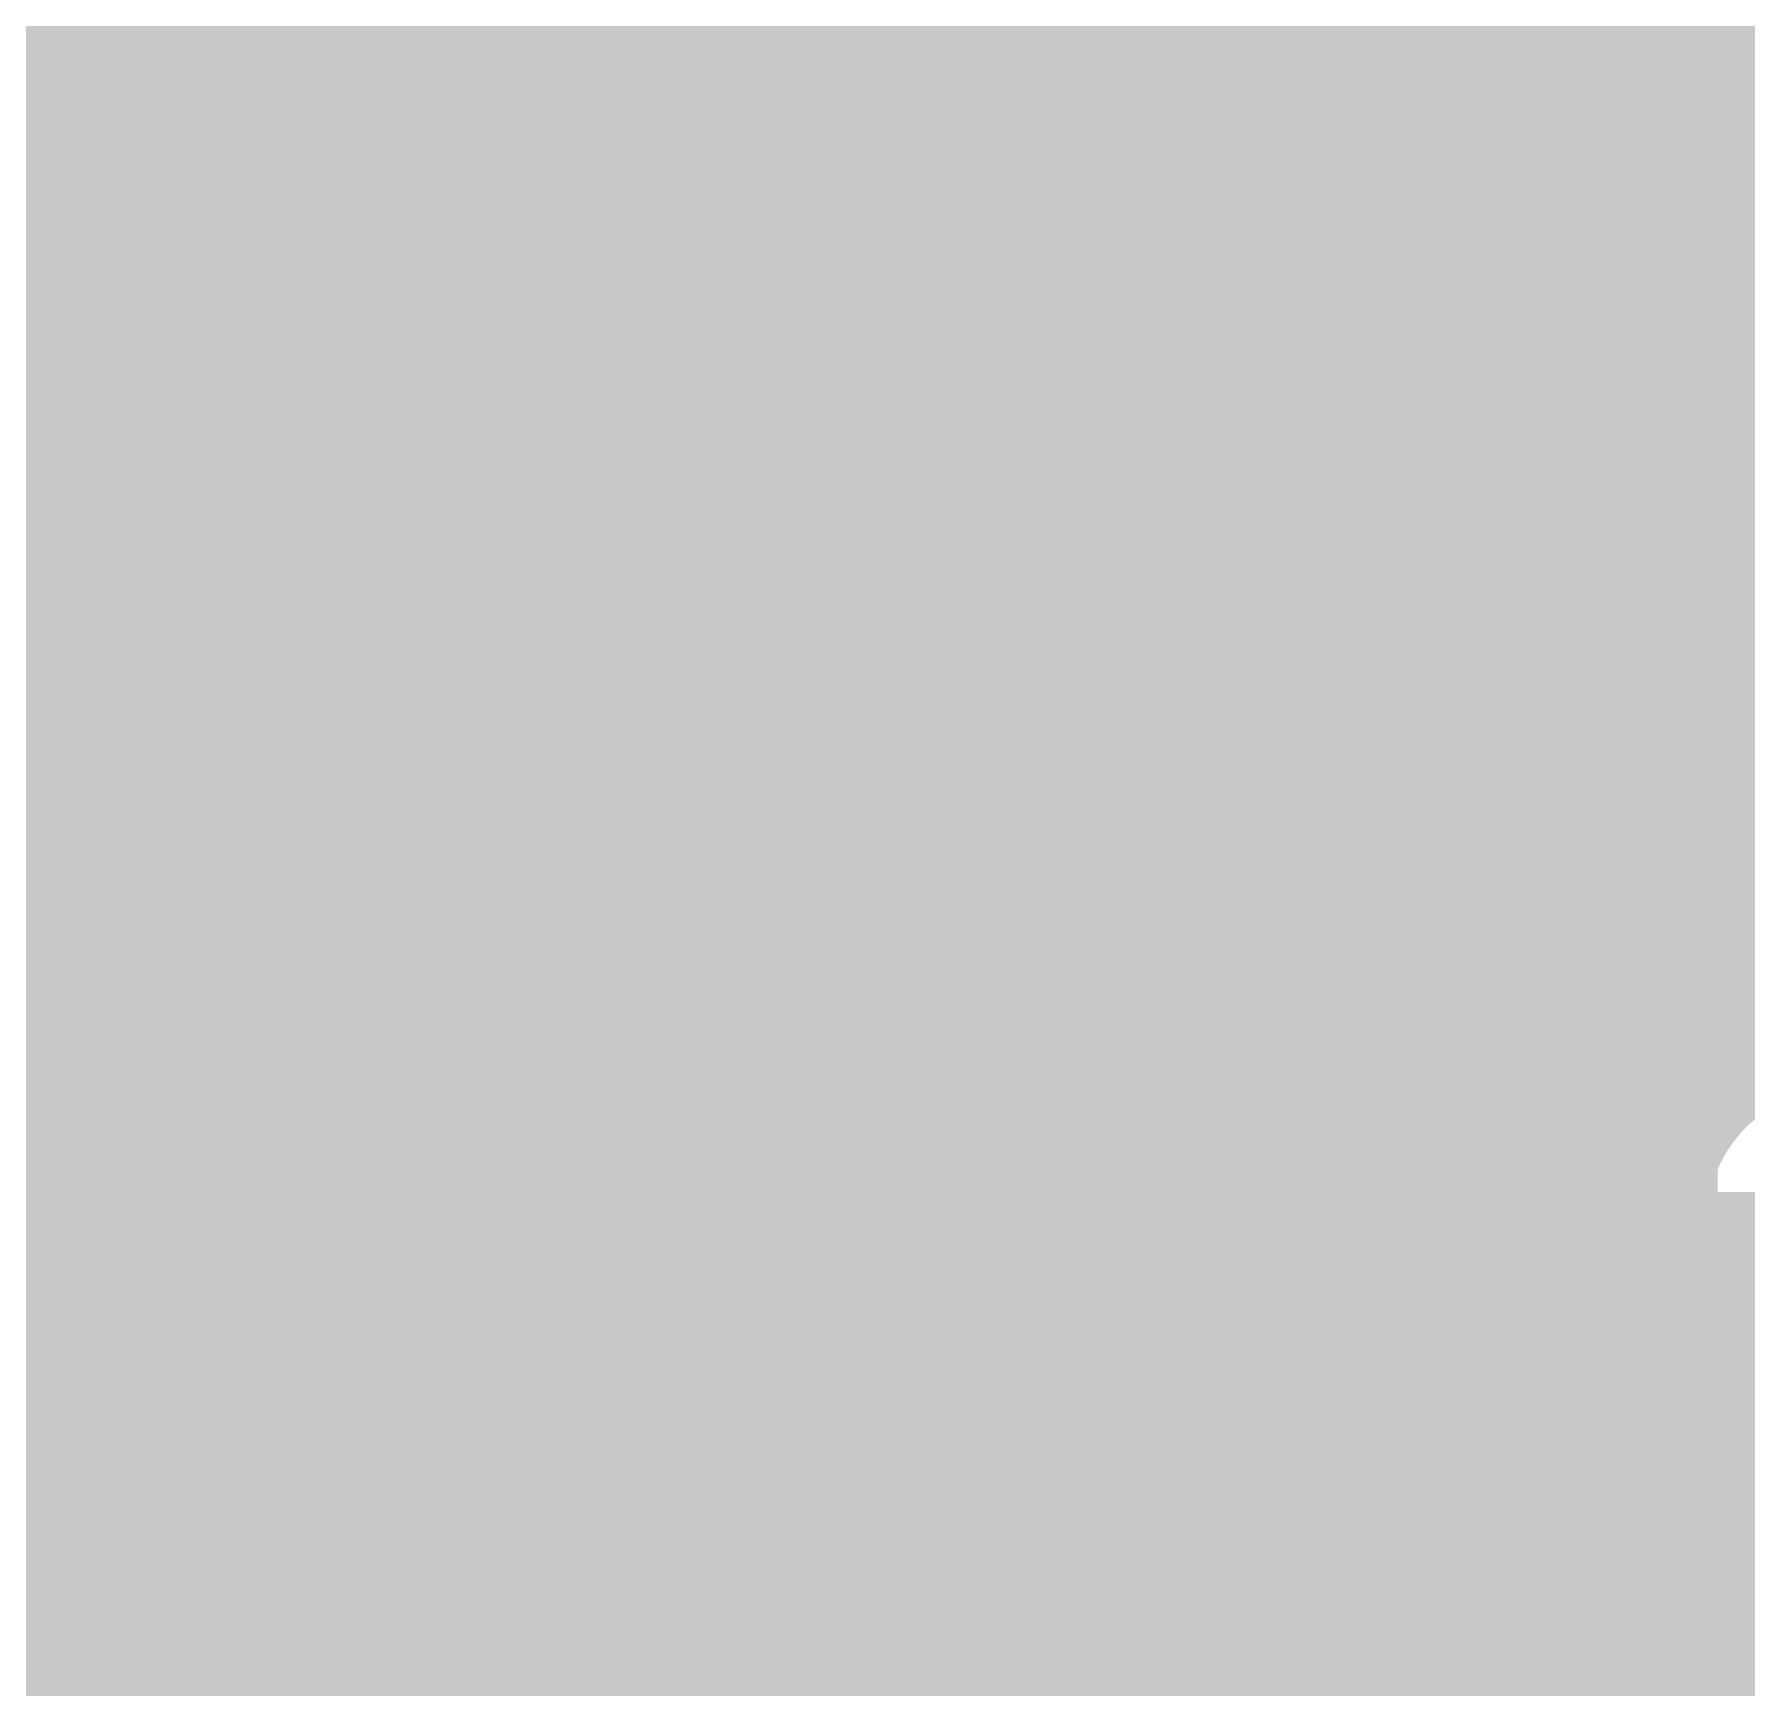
# Model space of a CAD drawing. Extents: x -7 to 100, y -42 to 30.
# Drawn here: x 84.79 to 91.81, y 11.43 to 18.21 of the extents above; entities that cross this region are included whole.
import ezdxf

# ---------------------------------------------------------------- set-up
doc = ezdxf.new("R2010")
doc.units = 0
doc.header["$MEASUREMENT"] = 0
doc.layers.get('0').update_dxf_attribs({"linetype": 'CONTINUOUS'})
for name, color, linetype in [('22-315-0_BOT', 7, 'CONTINUOUS'), ('22-315-0_DRD', 7, 'CONTINUOUS'), ('22-315-0_GND', 6, 'CONTINUOUS'), ('22-315-0_IN1', 4, 'CONTINUOUS'), ('22-315-0_SMB', 3, 'CONTINUOUS'), ('22-315-0_SMT', 5, 'CONTINUOUS'), ('22-315-0_SPT', 14, 'CONTINUOUS'), ('22-315-0_SST', 12, 'CONTINUOUS'), ('22-315-0_TOP', 11, 'CONTINUOUS'), ('THRUHOLE_TAP', 15, 'CONTINUOUS')]:
    doc.layers.add(name, color=color, linetype=linetype)

# ---------------------------------------------------------------- blocks, each defined once
blk = doc.blocks.new('ROUND_30')
at = {"const_width": 0.35052}
blk.add_lwpolyline([(-0.17526, 0, 1), (0.17526, 0, 1)], format="xyb", close=True, dxfattribs=at)
blk = doc.blocks.new('ROUND_56')
at = {"const_width": 0.35052}
blk.add_lwpolyline([(-0.17526, 0, 1), (0.17526, 0, 1)], format="xyb", close=True, dxfattribs=at)
blk = doc.blocks.new('ROUND_80')
at = {"const_width": 0.0635}
blk.add_lwpolyline([(-0.03175, 0, 1), (0.03175, 0, 1)], format="xyb", close=True, dxfattribs=at)
blk = doc.blocks.new('ROUND_81')
at = {"const_width": 0.0635}
blk.add_lwpolyline([(-0.03175, 0, 1), (0.03175, 0, 1)], format="xyb", close=True, dxfattribs=at)
blk = doc.blocks.new('ROUND_65')
at = {"const_width": 0.35052}
blk.add_lwpolyline([(-0.17526, 0, 1), (0.17526, 0, 1)], format="xyb", close=True, dxfattribs=at)
blk = doc.blocks.new('RECTANGLE_39')
blk.add_solid([(1.49987, 2.16027), (1.49987, -2.16027), (-1.49987, 2.16027), (-1.49987, -2.16027)])
blk = doc.blocks.new('RECTANGLE_40')
blk.add_solid([(0.82423, 0.22479), (0.82423, -0.22479), (-0.82423, 0.22479), (-0.82423, -0.22479)])
blk = doc.blocks.new('ROUND_83')
at = {"const_width": 0.10033}
blk.add_lwpolyline([(-0.050164, 0, 1), (0.050164, 0, 1)], format="xyb", close=True, dxfattribs=at)

msp = doc.modelspace()

# ---------------------------------------------------------------- linework, layer by layer
at = {"layer": '22-315-0_BOT', "const_width": 0.254}
for points in [[(85.6996, 24.4856), (85.6996, 7.8232)], [(85.9282, 24.4856), (85.9282, 7.8232)], [(86.1568, 24.4856), (86.1568, 7.8232)], [(86.3854, 24.4856), (86.3854, 7.8232)], [(86.614, 24.4856), (86.614, 7.8232)], [(86.8426, 24.4856), (86.8426, 7.8232)], [(87.0712, 24.4856), (87.0712, 6.57606)], [(87.2998, 24.4856), (87.2998, 6.64464)], [(87.5284, 24.4856), (87.5284, 6.63194)], [(87.757, 24.4856), (87.757, 7.8232)], [(87.9856, 24.4856), (87.9856, 7.8232)], [(88.2142, 24.4856), (88.2142, 7.8232)], [(88.4428, 24.4856), (88.4428, 7.8232)], [(88.6714, 24.29256), (88.6714, 7.8232)], [(88.9, 24.06396), (88.9, 7.8232)], [(89.1286, 23.83536), (89.1286, 7.8232)], [(85.471, 23.67788), (85.471, 7.8232)], [(89.3572, 23.60676), (89.3572, 6.33984)], [(89.5858, 23.37816), (89.5858, 6.1214)], [(89.8144, 23.14956), (89.8144, 7.8232)], [(90.043, 22.92096), (90.043, 7.8232)], [(90.2716, 22.69236), (90.2716, 7.8232)], [(90.5002, 22.46376), (90.5002, 7.8232)], [(90.7288, 22.23516), (90.7288, 7.8232)], [(90.9574, 22.00656), (90.9574, 7.8232)], [(91.186, 21.77796), (91.186, 7.8232)], [(91.4146, 21.54936), (91.4146, 6.64464)], [(85.2424, 21.15058), (85.2424, 5.5372)], [(85.0138, 20.79752), (85.0138, 5.5372)], [(84.7852, 20.56892), (84.7852, 7.8232)], [(84.78774, 19.63928), (84.78774, 17.95272)], [(91.5162, 19.685), (91.5162, 13.335)], [(91.5162, 18.2118), (84.78774, 18.2118)], [(84.78774, 17.95272), (83.0834, 17.95272)], [(91.5162, 17.9832), (84.78774, 17.9832)], [(91.5162, 17.7546), (83.0834, 17.7546)], [(84.78774, 17.60728), (83.0834, 17.60728)], [(84.78774, 17.60728), (84.78774, 15.92072)], [(91.5162, 17.526), (84.78774, 17.526)], [(91.5162, 17.2974), (84.78774, 17.2974)], [(91.5162, 17.0688), (84.78774, 17.0688)], [(91.5162, 16.8402), (84.78774, 16.8402)], [(91.5162, 16.6116), (84.78774, 16.6116)], [(91.5162, 16.383), (84.78774, 16.383)], [(91.5162, 16.1544), (84.78774, 16.1544)], [(84.78774, 15.92072), (83.67776, 15.92072)], [(91.5162, 15.9258), (83.68284, 15.9258)], [(91.5162, 15.6972), (83.45424, 15.6972)], [(91.5162, 15.4686), (83.22564, 15.4686)], [(91.5162, 15.24), (82.99704, 15.24)], [(91.5162, 15.0114), (82.76844, 15.0114)], [(91.5162, 14.7828), (82.5754, 14.7828)], [(91.5162, 14.5542), (82.67192, 14.5542)], [(91.5162, 14.3256), (82.80908, 14.3256)], [(91.5162, 14.097), (82.84972, 14.097)], [(91.5162, 13.8684), (82.80908, 13.8684)], [(91.5162, 13.6398), (82.67192, 13.6398)], [(91.5162, 13.4112), (82.28584, 13.4112)], [(91.5162, 13.335), (91.5162, 9.652)], [(91.5162, 13.1826), (82.51444, 13.1826)], [(91.5162, 12.954), (82.7405, 12.954)], [(91.5162, 12.7254), (82.8294, 12.7254)], [(91.5162, 12.4968), (82.8294, 12.4968)], [(91.5162, 12.2682), (82.8294, 12.2682)], [(91.5162, 12.0396), (82.8294, 12.0396)], [(91.5162, 11.811), (82.8294, 11.811)], [(91.5162, 11.5824), (82.8294, 11.5824)], [(91.5162, 11.3538), (82.8294, 11.3538)]]:
    msp.add_lwpolyline(points, dxfattribs=at)
at = {"layer": '22-315-0_DRD', "const_width": 0.254}
for points in [[(84.963, 18.034), (84.963, 16.764)], [(86.233, 18.034), (84.963, 18.034)], [(85.598, 18.034), (85.598, 16.764)], [(86.233, 16.764), (86.233, 18.034)], [(86.36, 18.034), (86.36, 16.764)], [(87.63, 18.034), (86.36, 18.034)], [(86.995, 18.034), (86.995, 16.764)], [(87.63, 16.764), (87.63, 18.034)], [(87.757, 18.034), (87.757, 16.764)], [(89.027, 18.034), (87.757, 18.034)], [(88.392, 18.034), (88.392, 16.764)], [(89.027, 16.764), (89.027, 18.034)], [(89.281, 18.034), (89.281, 16.764)], [(90.551, 18.034), (89.281, 18.034)], [(89.916, 18.034), (89.916, 16.764)], [(90.551, 16.764), (90.551, 18.034)], [(86.233, 17.399), (84.963, 17.399)], [(87.63, 17.399), (86.36, 17.399)], [(89.027, 17.399), (87.757, 17.399)], [(90.551, 17.399), (89.281, 17.399)], [(84.963, 16.764), (86.233, 16.764)], [(86.36, 16.764), (87.63, 16.764)], [(87.757, 16.764), (89.027, 16.764)], [(89.281, 16.764), (90.551, 16.764)], [(89.41054, 16.51), (89.41054, 15.24)], [(90.68054, 16.51), (89.41054, 16.51)], [(89.41054, 16.51), (89.41054, 15.24)], [(90.68054, 16.51), (89.41054, 16.51)], [(89.41054, 16.51), (89.41054, 15.24)], [(90.68054, 16.51), (89.41054, 16.51)], [(90.04554, 16.51), (90.04554, 15.24)], [(90.04554, 16.51), (90.04554, 15.24)], [(90.04554, 16.51), (90.04554, 15.24)], [(90.68054, 15.24), (90.68054, 16.51)], [(90.68054, 15.24), (90.68054, 16.51)], [(90.68054, 15.24), (90.68054, 16.51)], [(84.963, 16.129), (84.963, 14.859)], [(86.233, 16.129), (84.963, 16.129)], [(85.598, 16.129), (85.598, 14.859)], [(86.233, 14.859), (86.233, 16.129)], [(86.36, 16.129), (86.36, 14.859)], [(87.63, 16.129), (86.36, 16.129)], [(86.995, 16.129), (86.995, 14.859)], [(87.63, 14.859), (87.63, 16.129)], [(87.757, 16.129), (87.757, 14.859)], [(89.027, 16.129), (87.757, 16.129)], [(88.392, 16.129), (88.392, 14.859)], [(89.027, 14.859), (89.027, 16.129)], [(90.68054, 15.875), (89.41054, 15.875)], [(90.68054, 15.875), (89.41054, 15.875)], [(90.68054, 15.875), (89.41054, 15.875)], [(86.233, 15.494), (84.963, 15.494)], [(87.63, 15.494), (86.36, 15.494)], [(89.027, 15.494), (87.757, 15.494)], [(89.41054, 15.24), (90.68054, 15.24)], [(89.41054, 15.24), (90.68054, 15.24)], [(89.41054, 15.24), (90.68054, 15.24)], [(84.963, 14.859), (86.233, 14.859)], [(86.36, 14.859), (87.63, 14.859)], [(87.757, 14.859), (89.027, 14.859)], [(84.963, 14.224), (84.963, 12.954)], [(86.233, 14.224), (84.963, 14.224)], [(85.598, 14.224), (85.598, 12.954)], [(86.233, 12.954), (86.233, 14.224)], [(86.36, 14.224), (86.36, 12.954)], [(87.63, 14.224), (86.36, 14.224)], [(86.995, 14.224), (86.995, 12.954)], [(87.63, 12.954), (87.63, 14.224)], [(87.757, 14.224), (87.757, 12.954)], [(89.027, 14.224), (87.757, 14.224)], [(88.392, 14.224), (88.392, 12.954)], [(89.027, 12.954), (89.027, 14.224)], [(91.567, 13.97), (91.567, 12.7)], [(92.837, 13.97), (91.567, 13.97)], [(86.233, 13.589), (84.963, 13.589)], [(87.63, 13.589), (86.36, 13.589)], [(89.027, 13.589), (87.757, 13.589)], [(92.837, 13.335), (91.567, 13.335)], [(84.963, 12.954), (86.233, 12.954)], [(86.36, 12.954), (87.63, 12.954)], [(87.757, 12.954), (89.027, 12.954)], [(91.567, 12.7), (92.837, 12.7)], [(84.963, 12.192), (84.963, 10.922)], [(86.233, 12.192), (84.963, 12.192)], [(85.598, 12.192), (85.598, 10.922)], [(86.233, 10.922), (86.233, 12.192)], [(86.36, 12.192), (86.36, 10.922)], [(87.63, 12.192), (86.36, 12.192)], [(86.995, 12.192), (86.995, 10.922)], [(87.63, 10.922), (87.63, 12.192)], [(87.757, 12.192), (87.757, 10.922)], [(89.027, 12.192), (87.757, 12.192)], [(88.392, 12.192), (88.392, 10.922)], [(89.027, 10.922), (89.027, 12.192)], [(86.233, 11.557), (84.963, 11.557)], [(87.63, 11.557), (86.36, 11.557)], [(89.027, 11.557), (87.757, 11.557)]]:
    msp.add_lwpolyline(points, dxfattribs=at)
at = {"layer": '22-315-0_IN1', "const_width": 0.254}
for points in [[(85.7758, 29.337), (85.7758, 18.05432)], [(86.0044, 29.337), (86.0044, 17.94256)], [(86.233, 29.337), (86.233, 17.6403)], [(86.4616, 29.337), (86.4616, 17.82064)], [(86.6902, 29.337), (86.6902, 18.00606)], [(86.9188, 29.337), (86.9188, 18.07464)], [(87.1474, 29.337), (87.1474, 18.06194)], [(87.376, 29.337), (87.376, 17.96288)], [(87.6046, 29.337), (87.6046, 17.69872)], [(87.8332, 29.337), (87.8332, 17.78508)], [(88.0618, 29.337), (88.0618, 17.99336)], [(88.2904, 29.337), (88.2904, 18.06956)], [(88.519, 29.337), (88.519, 18.06702)], [(88.7476, 29.337), (88.7476, 17.97812)], [(88.9762, 29.337), (88.9762, 17.74698)], [(89.2048, 29.337), (89.2048, 0.508)], [(89.4334, 29.337), (89.4334, 17.87652)], [(89.662, 29.337), (89.662, 18.02892)], [(89.8906, 29.337), (89.8906, 18.07718)], [(90.1192, 29.337), (90.1192, 18.0467)], [(90.3478, 29.337), (90.3478, 17.92478)], [(90.5764, 24.30018), (90.5764, 17.55902)], [(90.805, 24.30018), (90.805, 0.508)], [(91.0336, 24.30018), (91.0336, 0.508)], [(91.2622, 24.30018), (91.2622, 0.508)], [(91.4908, 24.30018), (91.4908, 1.61544)], [(85.5472, 23.78202), (85.5472, 18.07718)], [(85.3186, 23.55088), (85.3186, 18.01876)], [(85.09, 20.88388), (85.09, 17.85112)], [(84.8614, 20.71624), (84.8614, 0.508)], [(91.7194, 19.20494), (91.7194, 13.81252)], [(99.441, 18.1102), (57.82818, 18.1102)], [(85.11794, 17.8816), (75.86472, 17.8816)], [(86.51494, 17.8816), (86.07552, 17.8816)], [(87.91194, 17.8816), (87.47252, 17.8816)], [(89.43594, 17.8816), (88.86952, 17.8816)], [(99.441, 17.8816), (90.39352, 17.8816)], [(84.96808, 17.653), (76.12888, 17.653)], [(86.36508, 17.653), (86.22792, 17.653)], [(87.76208, 17.653), (87.62492, 17.653)], [(89.28608, 17.653), (89.02192, 17.653)], [(99.441, 17.653), (90.54592, 17.653)], [(84.91728, 17.4244), (76.22794, 17.4244)], [(86.31428, 17.4244), (86.27618, 17.4244)], [(87.71128, 17.4244), (87.67318, 17.4244)], [(89.23528, 17.4244), (89.07018, 17.4244)], [(99.441, 17.4244), (90.59418, 17.4244)], [(90.5764, 17.23644), (90.5764, 16.29918)], [(84.94776, 17.1958), (76.24064, 17.1958)], [(86.34476, 17.1958), (86.2457, 17.1958)], [(87.74176, 17.1958), (87.6427, 17.1958)], [(89.26576, 17.1958), (89.0397, 17.1958)], [(99.441, 17.1958), (90.5637, 17.1958)], [(86.233, 17.15516), (86.233, 15.7353)], [(87.6046, 17.09674), (87.6046, 15.79372)], [(88.9762, 17.05102), (88.9762, 15.84198)], [(85.07222, 16.9672), (76.17206, 16.9672)], [(85.09, 16.94688), (85.09, 15.94612)], [(86.46922, 16.9672), (86.12378, 16.9672)], [(86.4616, 16.97736), (86.4616, 15.91564)], [(87.86622, 16.9672), (87.52078, 16.9672)], [(87.8332, 17.01038), (87.8332, 15.88008)], [(89.39022, 16.9672), (88.91778, 16.9672)], [(96.6597, 16.9672), (90.44178, 16.9672)], [(89.4334, 16.91894), (89.4334, 16.17218)], [(86.0044, 16.8529), (86.0044, 16.03756)], [(87.376, 16.83512), (87.376, 16.05788)], [(88.7476, 16.81988), (88.7476, 16.07312)], [(90.3478, 16.87322), (90.3478, 16.48206)], [(85.43544, 16.7386), (75.98664, 16.7386)], [(85.3186, 16.77924), (85.3186, 16.11376)], [(86.83244, 16.7386), (85.75802, 16.7386)], [(85.7758, 16.74114), (85.7758, 16.14932)], [(86.6902, 16.79194), (86.6902, 16.10106)], [(87.1474, 16.73606), (87.1474, 16.15694)], [(88.22944, 16.7386), (87.15502, 16.7386)], [(88.0618, 16.80464), (88.0618, 16.08836)], [(89.75344, 16.7386), (88.55202, 16.7386)], [(89.662, 16.76908), (89.662, 16.43634)], [(96.6597, 16.7386), (90.07602, 16.7386)], [(90.1192, 16.74876), (90.1192, 16.55064)], [(85.5472, 16.72082), (85.5472, 16.17218)], [(86.9188, 16.72336), (86.9188, 16.16964)], [(88.2904, 16.7259), (88.2904, 16.16456)], [(88.519, 16.73098), (88.519, 16.16202)], [(89.8906, 16.71828), (89.8906, 16.53794)], [(89.8017, 16.51), (77.41412, 16.51)], [(96.6597, 16.51), (90.28684, 16.51)], [(89.49944, 16.2814), (77.58176, 16.2814)], [(96.6597, 16.2814), (90.5891, 16.2814)], [(85.20938, 16.0528), (77.64018, 16.0528)], [(86.60638, 16.0528), (85.98408, 16.0528)], [(88.00338, 16.0528), (87.38108, 16.0528)], [(89.38768, 16.0528), (88.77808, 16.0528)], [(96.6597, 16.0528), (90.70086, 16.0528)], [(85.00364, 15.8242), (77.61732, 15.8242)], [(86.40064, 15.8242), (86.19236, 15.8242)], [(87.79764, 15.8242), (87.58936, 15.8242)], [(89.36736, 15.8242), (88.98636, 15.8242)], [(96.6597, 15.8242), (90.72118, 15.8242)], [(84.9249, 15.5956), (77.50556, 15.5956)], [(86.3219, 15.5956), (86.26856, 15.5956)], [(87.7189, 15.5956), (87.66556, 15.5956)], [(89.42324, 15.5956), (89.06256, 15.5956)], [(89.4334, 15.57782), (89.4334, 0.508)], [(96.6597, 15.5956), (90.6653, 15.5956)], [(90.5764, 15.45082), (90.5764, 0.508)], [(84.92998, 15.367), (77.2033, 15.367)], [(86.32698, 15.367), (86.26602, 15.367)], [(87.72398, 15.367), (87.66302, 15.367)], [(89.59342, 15.367), (89.06002, 15.367)], [(94.16288, 15.367), (90.49512, 15.367)], [(89.662, 15.31366), (89.662, 0.508)], [(90.3478, 15.2654), (90.3478, 0.508)], [(86.233, 15.25016), (86.233, 13.8303)], [(87.6046, 15.19174), (87.6046, 13.88872)], [(89.8906, 15.21206), (89.8906, 0.508)], [(90.1192, 15.19936), (90.1192, 0.508)], [(85.01888, 15.1384), (79.02702, 15.1384)], [(86.41588, 15.1384), (86.17712, 15.1384)], [(87.81288, 15.1384), (87.57412, 15.1384)], [(93.99524, 15.1384), (88.97112, 15.1384)], [(88.9762, 15.14602), (88.9762, 13.93698)], [(86.4616, 15.07236), (86.4616, 14.01064)], [(87.8332, 15.10538), (87.8332, 13.97508)], [(85.09, 15.04188), (85.09, 14.04112)], [(85.25002, 14.9098), (79.39278, 14.9098)], [(86.64702, 14.9098), (85.94598, 14.9098)], [(86.0044, 14.9479), (86.0044, 14.13256)], [(88.04402, 14.9098), (87.34298, 14.9098)], [(87.376, 14.93012), (87.376, 14.15288)], [(93.93682, 14.9098), (88.73998, 14.9098)], [(88.7476, 14.91488), (88.7476, 14.16812)], [(85.3186, 14.87424), (85.3186, 14.20876)], [(86.6902, 14.88694), (86.6902, 14.19606)], [(88.0618, 14.89964), (88.0618, 14.18336)], [(85.5472, 14.81582), (85.5472, 14.26718)], [(85.7758, 14.83614), (85.7758, 14.24432)], [(86.9188, 14.81836), (86.9188, 14.26464)], [(87.1474, 14.83106), (87.1474, 14.25194)], [(88.2904, 14.8209), (88.2904, 14.25956)], [(88.519, 14.82598), (88.519, 14.25702)], [(93.95714, 14.6812), (82.51698, 14.6812)], [(94.0689, 14.4526), (82.74812, 14.4526)], [(85.35416, 14.224), (82.83702, 14.224)], [(86.75116, 14.224), (85.8393, 14.224)], [(88.14816, 14.224), (87.2363, 14.224)], [(94.37116, 14.224), (88.6333, 14.224)], [(85.0519, 13.9954), (82.83956, 13.9954)], [(86.4489, 13.9954), (86.14156, 13.9954)], [(87.8459, 13.9954), (87.53856, 13.9954)], [(92.03944, 13.9954), (88.93556, 13.9954)], [(84.94014, 13.7668), (82.76336, 13.7668)], [(86.33714, 13.7668), (86.25332, 13.7668)], [(87.73414, 13.7668), (87.65032, 13.7668)], [(91.67622, 13.7668), (89.04732, 13.7668)], [(84.91982, 13.5382), (82.55508, 13.5382)], [(86.31682, 13.5382), (86.27618, 13.5382)], [(87.71382, 13.5382), (87.67318, 13.5382)], [(91.55176, 13.5382), (89.07018, 13.5382)], [(84.97824, 13.3096), (79.95412, 13.3096)], [(86.37524, 13.3096), (86.21776, 13.3096)], [(86.233, 13.34516), (86.233, 11.7983)], [(87.77224, 13.3096), (87.61476, 13.3096)], [(91.52128, 13.3096), (89.01176, 13.3096)], [(87.6046, 13.28674), (87.6046, 11.85672)], [(88.9762, 13.24102), (88.9762, 11.90498)], [(86.4616, 13.16736), (86.4616, 11.97864)], [(87.8332, 13.20038), (87.8332, 11.94308)], [(85.09, 13.13688), (85.09, 12.00912)], [(85.14588, 13.081), (81.9023, 13.081)], [(86.0044, 13.0429), (86.0044, 12.10056)], [(86.54288, 13.081), (86.05012, 13.081)], [(87.376, 13.02512), (87.376, 12.12088)], [(87.93988, 13.081), (87.44712, 13.081)], [(91.57208, 13.081), (88.84412, 13.081)], [(85.3186, 12.96924), (85.3186, 12.17676)], [(86.6902, 12.98194), (86.6902, 12.16406)], [(88.0618, 12.99464), (88.0618, 12.15136)], [(88.7476, 13.00988), (88.7476, 12.13612)], [(85.5472, 12.91082), (85.5472, 12.23518)], [(85.7758, 12.93114), (85.7758, 12.21232)], [(86.9188, 12.91336), (86.9188, 12.23264)], [(87.1474, 12.92606), (87.1474, 12.21994)], [(88.2904, 12.9159), (88.2904, 12.22756)], [(88.519, 12.92098), (88.519, 12.22502)], [(91.72194, 12.8524), (82.20456, 12.8524)], [(91.7194, 12.85494), (91.7194, 10.12952)], [(97.01276, 12.6238), (82.31632, 12.6238)], [(96.84258, 12.3952), (82.33918, 12.3952)], [(85.29574, 12.1666), (82.28076, 12.1666)], [(86.69274, 12.1666), (85.89772, 12.1666)], [(88.08974, 12.1666), (87.29472, 12.1666)], [(96.75114, 12.1666), (88.69172, 12.1666)], [(85.03412, 11.938), (82.11312, 11.938)], [(86.43112, 11.938), (86.16188, 11.938)], [(87.82812, 11.938), (87.55888, 11.938)], [(96.71304, 11.938), (88.95588, 11.938)], [(84.93506, 11.7094), (81.31302, 11.7094)], [(86.33206, 11.7094), (86.26094, 11.7094)], [(87.72906, 11.7094), (87.65794, 11.7094)], [(96.7232, 11.7094), (89.05494, 11.7094)], [(84.92236, 11.4808), (81.67878, 11.4808)], [(86.31936, 11.4808), (86.27364, 11.4808)], [(87.71636, 11.4808), (87.67064, 11.4808)], [(96.78416, 11.4808), (89.06764, 11.4808)], [(86.233, 11.31316), (86.233, 10.0203)]]:
    msp.add_lwpolyline(points, dxfattribs=at)
for points in [[(85.598, 18.07972, 0.4142136), (84.91728, 17.399)], [(86.27872, 17.399, 0.4142136), (85.598, 18.07972)], [(86.995, 18.07972, 0.4142136), (86.31428, 17.399)], [(87.67572, 17.399, 0.4142136), (86.995, 18.07972)], [(88.392, 18.07972, 0.4142136), (87.71128, 17.399)], [(89.07272, 17.399, 0.4142136), (88.392, 18.07972)], [(89.916, 18.07972, 0.4142136), (89.23528, 17.399)], [(90.59672, 17.399, 0.4142136), (89.916, 18.07972)], [(84.91728, 17.399, 0.4142136), (85.598, 16.71828)], [(85.598, 16.71828, 0.4142136), (86.27872, 17.399)], [(86.31428, 17.399, 0.4142136), (86.995, 16.71828)], [(86.995, 16.71828, 0.4142136), (87.67572, 17.399)], [(87.71128, 17.399, 0.4142136), (88.392, 16.71828)], [(88.392, 16.71828, 0.4142136), (89.07272, 17.399)], [(89.23528, 17.399, 0.4142136), (89.916, 16.71828)], [(89.916, 16.71828, 0.4142136), (90.59672, 17.399)], [(90.04554, 16.55572, 0.4142136), (89.36482, 15.875)], [(90.04554, 16.55572, 0.4142136), (89.36482, 15.875)], [(90.72372, 15.875, 0.4142136), (90.04554, 16.55318)], [(90.72372, 15.875, 0.4142136), (90.04554, 16.55318)], [(85.598, 16.17472, 0.4142136), (84.91728, 15.494)], [(86.27872, 15.494, 0.4142136), (85.598, 16.17472)], [(86.995, 16.17472, 0.4142136), (86.31428, 15.494)], [(87.67572, 15.494, 0.4142136), (86.995, 16.17472)], [(88.392, 16.17472, 0.4142136), (87.71128, 15.494)], [(89.07272, 15.494, 0.4142136), (88.392, 16.17472)], [(89.36482, 15.875, 0.4142136), (90.04554, 15.19428)], [(89.36482, 15.875, 0.4142136), (90.04554, 15.19428)], [(90.04554, 15.19428, 0.4142136), (90.72626, 15.875)], [(90.04554, 15.19428, 0.4142136), (90.72626, 15.875)], [(84.91728, 15.494, 0.4142136), (85.598, 14.81328)], [(85.598, 14.81328, 0.4142136), (86.27872, 15.494)], [(86.31428, 15.494, 0.4142136), (86.995, 14.81328)], [(86.995, 14.81328, 0.4142136), (87.67572, 15.494)], [(87.71128, 15.494, 0.4142136), (88.392, 14.81328)], [(88.392, 14.81328, 0.4142136), (89.07272, 15.494)], [(85.598, 14.26972, 0.4142136), (84.91728, 13.589)], [(86.27872, 13.589, 0.4142136), (85.598, 14.26972)], [(86.995, 14.26972, 0.4142136), (86.31428, 13.589)], [(87.67572, 13.589, 0.4142136), (86.995, 14.26972)], [(88.392, 14.26972, 0.4142136), (87.71128, 13.589)], [(89.07272, 13.589, 0.4142136), (88.392, 14.26972)], [(92.202, 14.01572, 0.4142136), (91.52128, 13.335)], [(84.91728, 13.589, 0.4142136), (85.598, 12.90828)], [(85.598, 12.90828, 0.4142136), (86.27872, 13.589)], [(86.31428, 13.589, 0.4142136), (86.995, 12.90828)], [(86.995, 12.90828, 0.4142136), (87.67572, 13.589)], [(87.71128, 13.589, 0.4142136), (88.392, 12.90828)], [(88.392, 12.90828, 0.4142136), (89.07272, 13.589)], [(91.52128, 13.335, 0.4142136), (92.202, 12.65428)], [(85.598, 12.23772, 0.4142136), (84.91728, 11.557)], [(86.27872, 11.557, 0.4142136), (85.598, 12.23772)], [(86.995, 12.23772, 0.4142136), (86.31428, 11.557)], [(87.67572, 11.557, 0.4142136), (86.995, 12.23772)], [(88.392, 12.23772, 0.4142136), (87.71128, 11.557)], [(89.07272, 11.557, 0.4142136), (88.392, 12.23772)], [(84.91728, 11.557, 0.4142136), (85.598, 10.87628)], [(85.598, 10.87628, 0.4142136), (86.27872, 11.557)], [(86.31428, 11.557, 0.4142136), (86.995, 10.87628)], [(86.995, 10.87628, 0.4142136), (87.67572, 11.557)], [(87.71128, 11.557, 0.4142136), (88.392, 10.87628)], [(88.392, 10.87628, 0.4142136), (89.07272, 11.557)]]:
    msp.add_lwpolyline(points, format="xyb", dxfattribs=at)
at = {"layer": '22-315-0_SMB', "const_width": 0.254}
for points in [[(90.043, 24.384), (85.979, 24.384), (85.979, 23.114), (85.344, 22.479), (85.344, 20.574), (84.963, 20.193), (84.963, 15.621), (84.836, 15.621)], [(86.0298, 24.384), (86.0298, 8.001)], [(86.2584, 24.384), (86.2584, 8.001)], [(86.487, 24.384), (86.487, 8.001)], [(86.7156, 24.384), (86.7156, 8.001)], [(86.9442, 24.384), (86.9442, 8.001)], [(87.1728, 24.384), (87.1728, 8.001)], [(87.4014, 24.384), (87.4014, 8.001)], [(87.63, 24.384), (87.63, 8.001)], [(87.8586, 24.384), (87.8586, 8.001)], [(88.0872, 24.384), (88.0872, 8.001)], [(88.3158, 24.384), (88.3158, 8.001)], [(88.5444, 24.384), (88.5444, 8.001)], [(88.773, 24.384), (88.773, 8.001)], [(89.0016, 24.384), (89.0016, 8.001)], [(89.2302, 24.384), (89.2302, 8.001)], [(89.4588, 24.384), (89.4588, 8.001)], [(89.6874, 24.384), (89.6874, 8.001)], [(89.916, 24.384), (89.916, 8.001)], [(90.1446, 24.2824), (90.1446, 8.001)], [(90.3732, 24.0538), (90.3732, 8.001)], [(90.6018, 23.8252), (90.6018, 8.001)], [(90.8304, 23.5966), (90.8304, 8.001)], [(91.059, 23.368), (91.059, 8.001)], [(91.2876, 23.1394), (91.2876, 8.001)], [(85.8012, 22.9362), (85.8012, 8.001)], [(85.5726, 22.7076), (85.5726, 8.001)], [(85.344, 20.574), (85.344, 8.001)], [(91.313, 20.574), (91.313, 8.001)], [(85.1154, 20.3454), (85.1154, 8.001)], [(91.313, 18.161), (84.963, 18.161)], [(91.313, 17.9324), (84.963, 17.9324)], [(91.313, 17.7038), (84.963, 17.7038)], [(91.313, 17.4752), (84.963, 17.4752)], [(91.313, 17.2466), (84.963, 17.2466)], [(91.313, 17.018), (84.963, 17.018)], [(91.313, 16.7894), (84.963, 16.7894)], [(91.313, 16.5608), (84.963, 16.5608)], [(91.313, 16.3322), (84.963, 16.3322)], [(91.313, 16.1036), (84.963, 16.1036)], [(91.313, 15.875), (84.963, 15.875)], [(84.836, 15.621), (84.201, 15.621), (83.185, 14.605), (83.185, 9.652), (83.947, 8.89), (83.947, 8.001)], [(84.8868, 15.621), (84.8868, 8.001)], [(91.313, 15.6464), (84.963, 15.6464)], [(91.313, 15.4178), (83.9978, 15.4178)], [(91.313, 15.1892), (83.7692, 15.1892)], [(91.313, 14.9606), (83.5406, 14.9606)], [(91.313, 14.732), (83.312, 14.732)], [(91.313, 14.5034), (83.185, 14.5034)], [(91.313, 14.2748), (83.185, 14.2748)], [(91.313, 14.0462), (83.185, 14.0462)], [(91.313, 13.8176), (83.185, 13.8176)], [(91.313, 13.589), (83.185, 13.589)], [(91.313, 13.3604), (83.185, 13.3604)], [(91.313, 13.1318), (83.185, 13.1318)], [(91.313, 12.9032), (83.185, 12.9032)], [(91.313, 12.6746), (83.185, 12.6746)], [(91.313, 12.446), (83.185, 12.446)], [(91.313, 12.2174), (83.185, 12.2174)], [(91.313, 11.9888), (83.185, 11.9888)], [(91.313, 11.7602), (83.185, 11.7602)], [(91.313, 11.5316), (83.185, 11.5316)], [(91.313, 11.303), (83.185, 11.303)]]:
    msp.add_lwpolyline(points, dxfattribs=at)
at = {"layer": '22-315-0_SMT', "const_width": 0.254}
for points in [[(90.17, 17.907), (82.55, 17.907), (82.55, 16.383), (83.185, 15.748)], [(84.709, 17.907), (84.709, 15.748)], [(84.9376, 17.907), (84.9376, 15.748)], [(85.1662, 17.907), (85.1662, 15.748)], [(85.3948, 17.907), (85.3948, 7.112)], [(85.6234, 17.907), (85.6234, 7.112)], [(85.852, 17.907), (85.852, 7.112)], [(86.0806, 17.907), (86.0806, 7.112)], [(86.3092, 17.907), (86.3092, 7.112)], [(86.5378, 17.907), (86.5378, 7.112)], [(86.7664, 17.907), (86.7664, 7.112)], [(86.995, 17.907), (86.995, 7.112)], [(87.2236, 17.907), (87.2236, 7.112)], [(87.4522, 17.907), (87.4522, 7.112)], [(87.6808, 17.907), (87.6808, 7.112)], [(87.9094, 17.907), (87.9094, 7.112)], [(88.138, 17.907), (88.138, 7.112)], [(88.3666, 17.907), (88.3666, 7.112)], [(88.5952, 17.907), (88.5952, 7.112)], [(88.8238, 17.907), (88.8238, 15.367)], [(89.0524, 17.907), (89.0524, 15.367)], [(89.281, 17.907), (89.281, 15.367)], [(89.5096, 17.907), (89.5096, 15.367)], [(89.7382, 17.907), (89.7382, 15.367)], [(89.9668, 17.907), (89.9668, 15.367)], [(90.17, 17.907), (91.313, 16.764)], [(90.1954, 17.8816), (90.1954, 15.367)], [(90.3478, 17.7292), (82.55, 17.7292)], [(90.424, 17.653), (90.424, 15.367)], [(90.5764, 17.5006), (82.55, 17.5006)], [(90.6526, 17.4244), (90.6526, 15.367)], [(90.805, 17.272), (82.55, 17.272)], [(90.8812, 17.1958), (90.8812, 15.367)], [(91.0336, 17.0434), (82.55, 17.0434)], [(91.1098, 16.9672), (91.1098, 15.367)], [(91.2622, 16.8148), (82.55, 16.8148)], [(91.313, 16.764), (91.313, 15.367)], [(91.313, 16.5862), (82.55, 16.5862)], [(91.313, 16.3576), (82.5754, 16.3576)], [(91.313, 16.129), (82.804, 16.129)], [(91.313, 15.9004), (83.0326, 15.9004)], [(85.217, 15.748), (83.185, 15.748)], [(85.217, 15.748), (85.217, 7.366)], [(91.313, 15.6718), (85.217, 15.6718)], [(91.313, 15.4432), (85.217, 15.4432)], [(88.773, 15.367), (88.773, 7.112)], [(91.313, 15.367), (88.773, 15.367)], [(88.773, 15.2146), (85.217, 15.2146)], [(88.773, 14.986), (85.217, 14.986)], [(88.773, 14.7574), (85.217, 14.7574)], [(88.773, 14.5288), (85.217, 14.5288)], [(88.773, 14.3002), (85.217, 14.3002)], [(88.773, 14.0716), (85.217, 14.0716)], [(88.773, 13.843), (85.217, 13.843)], [(88.773, 13.6144), (85.217, 13.6144)], [(88.773, 13.3858), (85.217, 13.3858)], [(88.773, 13.1572), (85.217, 13.1572)], [(88.773, 12.9286), (85.217, 12.9286)], [(88.773, 12.7), (85.217, 12.7)], [(88.773, 12.4714), (85.217, 12.4714)], [(88.773, 12.2428), (85.217, 12.2428)], [(88.773, 12.0142), (85.217, 12.0142)], [(88.773, 11.7856), (85.217, 11.7856)], [(88.773, 11.557), (85.217, 11.557)], [(88.773, 11.3284), (85.217, 11.3284)]]:
    msp.add_lwpolyline(points, dxfattribs=at)
at = {"layer": '22-315-0_SPT', "const_width": 0.254}
for points in [[(85.852, 13.208), (85.852, 11.684)], [(86.741, 13.208), (85.852, 13.208)], [(86.741, 13.1572), (85.852, 13.1572)], [(85.9536, 13.208), (85.9536, 11.684)], [(86.1822, 13.208), (86.1822, 11.684)], [(86.4108, 13.208), (86.4108, 11.684)], [(86.6394, 13.208), (86.6394, 11.684)], [(86.741, 13.208), (86.741, 11.684)], [(87.249, 13.208), (87.249, 11.684)], [(88.138, 13.208), (87.249, 13.208)], [(88.138, 13.1572), (87.249, 13.1572)], [(87.3506, 13.208), (87.3506, 11.684)], [(87.5792, 13.208), (87.5792, 11.684)], [(87.8078, 13.208), (87.8078, 11.684)], [(88.0364, 13.208), (88.0364, 11.684)], [(88.138, 13.208), (88.138, 11.684)], [(86.741, 12.9286), (85.852, 12.9286)], [(88.138, 12.9286), (87.249, 12.9286)], [(86.741, 12.7), (85.852, 12.7)], [(88.138, 12.7), (87.249, 12.7)], [(86.741, 12.4714), (85.852, 12.4714)], [(88.138, 12.4714), (87.249, 12.4714)], [(86.741, 12.2428), (85.852, 12.2428)], [(88.138, 12.2428), (87.249, 12.2428)], [(86.741, 12.0142), (85.852, 12.0142)], [(88.138, 12.0142), (87.249, 12.0142)], [(86.741, 11.7856), (85.852, 11.7856)], [(88.138, 11.7856), (87.249, 11.7856)], [(86.741, 11.684), (85.852, 11.684)], [(88.138, 11.684), (87.249, 11.684)]]:
    msp.add_lwpolyline(points, dxfattribs=at)
at = {"layer": '22-315-0_SST', "const_width": 0.1524}
for points in [[(83.2104, 19.685, 0.4142136), (86.36, 16.5354)], [(86.36, 16.5354, 0.4142136), (89.5096, 19.685)], [(89.9414, 18.38198, 0.4142136), (90.16492, 18.15846)], [(90.16492, 18.15846, 0.4142136), (90.38844, 18.38198)]]:
    msp.add_lwpolyline(points, format="xyb", dxfattribs=at)
at = {"layer": '22-315-0_SST'}
for points, const_width in [([(89.3572, 18.58772), (89.65692, 18.58772), (89.65692, 17.68602), (88.35898, 16.38808), (83.06308, 16.38808), (83.06308, 18.55724), (83.37296, 18.55724)], 0.1524), ([(90.043, 18.5674), (90.043, 18.19402)], 0.1524), ([(90.18016, 18.60296), (90.18016, 18.15846)], 0.1524), ([(90.31732, 18.54454), (90.31732, 18.21688)], 0.1524), ([(90.35288, 18.26006), (89.97696, 18.26006)], 0.1524), ([(92.8497, 17.89176), (91.8337, 17.89176), (92.00388, 17.77238)], 0.1524), ([(92.3417, 16.8148), (92.3417, 17.1704), (92.17406, 17.28978), (92.00388, 17.28978), (91.8337, 17.1704), (91.8337, 16.8148), (92.8497, 16.8148)], 0.1524), ([(91.21902, 7.20598), (91.21902, 15.65402), (85.69452, 15.65402), (85.3694, 15.3289), (85.04428, 15.65402), (83.0961, 15.65402), (82.77098, 15.3289), (82.77098, 7.20598), (91.21902, 7.20598)], 0.20066), ([(92.8497, 13.1318), (92.8497, 12.65936), (92.17406, 13.1318), (92.00388, 13.1318), (91.8337, 13.07338), (91.8337, 12.71778), (92.00388, 12.65936)], 0.1524), ([(92.8497, 12.17676), (91.8337, 12.17676), (92.00388, 12.05738)], 0.1524), ([(92.3417, 11.0998), (92.3417, 11.4554), (92.17406, 11.57478), (92.00388, 11.57478), (91.8337, 11.4554), (91.8337, 11.0998), (92.8497, 11.0998)], 0.1524)]:
    msp.add_lwpolyline(points, dxfattribs=dict(at, const_width=const_width))
at = {"layer": '22-315-0_TOP'}
for points, const_width in [([(66.04, 20.8407), (68.1863, 20.8407), (69.215, 19.812), (70.739, 19.812), (72.263, 18.288), (77.597, 18.288), (78.232, 17.653), (80.899, 17.653), (81.788, 18.542), (90.551, 18.542), (92.075, 17.018), (92.075, 14.859), (91.567, 14.351), (90.04046, 14.351), (90.04554, 14.35354)], 0.2032), ([(91.61272, 18.923), (91.61272, 18.16354)], 0.254), ([(91.84132, 18.923), (91.84132, 17.93494)], 0.254), ([(90.89136, 18.88236), (92.41028, 17.36344)], 0.254), ([(99.441, 18.2118), (91.56446, 18.2118)], 0.254), ([(90.35034, 18.0594), (81.98866, 18.0594)], 0.254), ([(84.75472, 18.0594), (84.75472, 15.61084)], 0.254), ([(84.98332, 18.0594), (84.98332, 15.61084)], 0.254), ([(85.21192, 18.0594), (85.21192, 6.99008)], 0.254), ([(85.44052, 18.0594), (85.44052, 6.99008)], 0.254), ([(85.66912, 18.0594), (85.66912, 6.99008)], 0.254), ([(85.89772, 18.0594), (85.89772, 6.99008)], 0.254), ([(86.12632, 18.0594), (86.12632, 6.99008)], 0.254), ([(86.35492, 18.0594), (86.35492, 6.99008)], 0.254), ([(86.58352, 18.0594), (86.58352, 6.99008)], 0.254), ([(86.81212, 18.0594), (86.81212, 6.4516)], 0.254), ([(87.04072, 18.0594), (87.04072, 6.6167)], 0.254), ([(87.26932, 18.0594), (87.26932, 6.69036)], 0.254), ([(87.49792, 18.0594), (87.49792, 6.68782)], 0.254), ([(87.72652, 18.0594), (87.72652, 6.60908)], 0.254), ([(87.95512, 18.0594), (87.95512, 6.4135)], 0.254), ([(88.18372, 18.0594), (88.18372, 2.9972)], 0.254), ([(88.41232, 18.0594), (88.41232, 2.9972)], 0.254), ([(88.64092, 18.0594), (88.64092, 2.9972)], 0.254), ([(88.86952, 18.0594), (88.86952, 15.61084)], 0.254), ([(89.09812, 18.0594), (89.09812, 15.61084)], 0.254), ([(89.32672, 18.0594), (89.32672, 15.61084)], 0.254), ([(89.55532, 18.0594), (89.55532, 15.61084)], 0.254), ([(89.78392, 18.0594), (89.78392, 15.61084)], 0.254), ([(90.01252, 18.0594), (90.01252, 15.61084)], 0.254), ([(90.24112, 18.0594), (90.24112, 15.61084)], 0.254), ([(90.35034, 18.0594), (91.5924, 16.81734)], 0.254), ([(90.42654, 17.9832), (81.91246, 17.9832)], 0.254), ([(90.46972, 17.94002), (90.46972, 15.61084)], 0.254), ([(99.441, 17.9832), (91.79306, 17.9832)], 0.254), ([(90.65514, 17.7546), (81.68386, 17.7546)], 0.254), ([(90.69832, 17.71142), (90.69832, 15.61084)], 0.254), ([(90.88374, 17.526), (81.45526, 17.526)], 0.254), ([(90.92692, 17.48282), (90.92692, 15.61084)], 0.254), ([(91.11234, 17.2974), (81.84642, 17.2974)], 0.254), ([(91.15552, 17.25422), (91.15552, 15.61084)], 0.254), ([(90.04554, 13.70584), (91.55684, 13.70584), (92.71, 14.859), (92.71, 16.637), (93.218, 17.145), (95.631, 17.145), (96.901, 15.875), (97.79, 15.875)], 0.3048), ([(91.34094, 17.0688), (82.12328, 17.0688)], 0.254), ([(91.38412, 17.02562), (91.38412, 14.85138)], 0.254), ([(91.56954, 16.8402), (82.23504, 16.8402)], 0.254), ([(91.5924, 16.81734), (91.5924, 15.05966)], 0.254), ([(91.5924, 16.6116), (82.26298, 16.6116)], 0.254), ([(91.5924, 16.383), (82.2198, 16.383)], 0.254), ([(91.5924, 16.1544), (82.68208, 16.1544)], 0.254), ([(90.04554, 12.40536), (92.71, 12.40536), (93.13164, 12.827), (95.885, 12.827), (96.266, 13.208), (96.266, 15.113), (95.2754, 16.1036), (94.615, 16.1036)], 0.3048), ([(91.5924, 15.9258), (82.92846, 15.9258)], 0.254), ([(90.04554, 15.00378), (90.04554, 15.875), (90.04554, 15.00378)], 0.381), ([(90.04554, 15.00378), (90.04554, 15.875)], 0.381), ([(91.5924, 15.6972), (83.15706, 15.6972)], 0.254), ([(85.15096, 15.61084), (83.24342, 15.61084)], 0.254), ([(85.15096, 15.61084), (85.15096, 14.9606)], 0.254), ([(88.83904, 15.61084), (88.83904, 14.9606)], 0.254), ([(91.2495, 15.61084), (88.83904, 15.61084)], 0.254), ([(90.04554, 15.61084), (90.04554, 15.00378)], 0.254), ([(91.2495, 15.61084), (91.2495, 14.9606)], 0.254), ([(88.83904, 15.4686), (85.15096, 15.4686)], 0.254), ([(91.5924, 15.4686), (91.2495, 15.4686)], 0.254), ([(88.83904, 15.24), (85.15096, 15.24)], 0.254), ([(91.5924, 15.24), (91.2495, 15.24)], 0.254), ([(91.5924, 15.05966), (91.36634, 14.8336)], 0.254), ([(88.83904, 15.0114), (85.15096, 15.0114)], 0.254), ([(88.83904, 15.00378), (90.04554, 15.00378)], 0.254), ([(91.2495, 15.00378), (90.04554, 15.00378)], 0.254), ([(91.54414, 15.0114), (91.2495, 15.0114)], 0.254), ([(85.15096, 14.9606), (85.15096, 14.39926)], 0.254), ([(88.83904, 14.9606), (88.83904, 14.39926)], 0.254), ([(91.2495, 14.9606), (91.2495, 14.8336)], 0.254), ([(88.83904, 14.7828), (85.15096, 14.7828)], 0.254), ([(91.36634, 14.8336), (91.2495, 14.8336)], 0.254), ([(88.83904, 14.5542), (85.15096, 14.5542)], 0.254), ([(85.15096, 14.39926), (85.15096, 14.31036)], 0.254), ([(88.83904, 14.39926), (88.83904, 14.31036)], 0.254), ([(88.83904, 14.3256), (85.15096, 14.3256)], 0.254), ([(85.15096, 14.31036), (85.15096, 13.74902)], 0.254), ([(88.83904, 14.31036), (88.83904, 13.74902)], 0.254), ([(88.83904, 14.097), (85.15096, 14.097)], 0.254), ([(88.83904, 13.8684), (85.15096, 13.8684)], 0.254), ([(90.04554, 11.75512), (92.837, 11.75512), (93.40088, 12.319), (96.23298, 12.319), (97.79, 13.87602)], 0.3048), ([(85.15096, 13.74902), (85.15096, 13.66012)], 0.254), ([(88.83904, 13.74902), (88.83904, 13.66012)], 0.254), ([(85.15096, 13.66012), (85.15096, 13.09878)], 0.254), ([(88.83904, 13.66012), (88.83904, 13.09878)], 0.254), ([(88.83904, 13.6398), (85.15096, 13.6398)], 0.254), ([(88.83904, 13.4112), (85.15096, 13.4112)], 0.254), ([(88.83904, 13.1826), (85.15096, 13.1826)], 0.254), ([(85.15096, 13.09878), (85.15096, 13.00988)], 0.254), ([(88.83904, 13.09878), (88.83904, 13.00988)], 0.254), ([(92.202, 13.0556), (90.04554, 13.0556)], 0.4318), ([(85.15096, 13.00988), (85.15096, 12.44854)], 0.254), ([(88.83904, 12.954), (85.15096, 12.954)], 0.254), ([(88.83904, 13.00988), (88.83904, 12.44854)], 0.254), ([(88.83904, 12.7254), (85.15096, 12.7254)], 0.254), ([(88.83904, 12.4968), (85.15096, 12.4968)], 0.254), ([(85.15096, 12.44854), (85.15096, 12.35964)], 0.254), ([(88.83904, 12.44854), (88.83904, 12.35964)], 0.254), ([(85.15096, 12.35964), (85.15096, 11.7983)], 0.254), ([(88.83904, 12.35964), (88.83904, 11.7983)], 0.254), ([(88.83904, 12.2682), (85.15096, 12.2682)], 0.254), ([(88.83904, 12.0396), (85.15096, 12.0396)], 0.254), ([(88.83904, 11.811), (85.15096, 11.811)], 0.254), ([(85.15096, 11.7983), (85.15096, 11.7094)], 0.254), ([(88.83904, 11.7983), (88.83904, 11.7094)], 0.254), ([(85.15096, 11.7094), (85.15096, 11.14806)], 0.254), ([(88.83904, 11.7094), (88.83904, 11.14806)], 0.254), ([(88.83904, 11.5824), (85.15096, 11.5824)], 0.254), ([(88.83904, 11.3538), (85.15096, 11.3538)], 0.254)]:
    msp.add_lwpolyline(points, dxfattribs=dict(at, const_width=const_width))

# ---------------------------------------------------------------- block references
at = {"layer": '22-315-0_BOT'}
for name, p in [('ROUND_30', (85.598, 17.399)), ('ROUND_30', (86.995, 17.399)), ('ROUND_30', (88.392, 17.399)), ('ROUND_30', (89.916, 17.399)), ('ROUND_56', (90.04554, 15.875)), ('ROUND_30', (85.598, 15.494)), ('ROUND_30', (86.995, 15.494)), ('ROUND_30', (88.392, 15.494)), ('ROUND_30', (85.598, 13.589)), ('ROUND_30', (86.995, 13.589)), ('ROUND_30', (88.392, 13.589)), ('ROUND_30', (85.598, 11.557)), ('ROUND_30', (86.995, 11.557)), ('ROUND_30', (88.392, 11.557))]:
    msp.add_blockref(name, p, dxfattribs=at)
at = {"layer": '22-315-0_GND'}
for name, p in [('ROUND_80', (85.598, 17.399)), ('ROUND_80', (86.995, 17.399)), ('ROUND_80', (88.392, 17.399)), ('ROUND_80', (89.916, 17.399)), ('ROUND_81', (90.04554, 15.875)), ('ROUND_80', (85.598, 15.494)), ('ROUND_80', (86.995, 15.494)), ('ROUND_80', (88.392, 15.494)), ('ROUND_80', (85.598, 13.589)), ('ROUND_80', (86.995, 13.589)), ('ROUND_80', (88.392, 13.589)), ('ROUND_80', (85.598, 11.557)), ('ROUND_80', (86.995, 11.557)), ('ROUND_80', (88.392, 11.557))]:
    msp.add_blockref(name, p, dxfattribs=at)
at = {"layer": '22-315-0_IN1'}
for name, p in [('ROUND_30', (85.598, 17.399)), ('ROUND_30', (86.995, 17.399)), ('ROUND_30', (88.392, 17.399)), ('ROUND_30', (89.916, 17.399)), ('ROUND_65', (90.04554, 15.875)), ('ROUND_30', (85.598, 15.494)), ('ROUND_30', (86.995, 15.494)), ('ROUND_30', (88.392, 15.494)), ('ROUND_30', (85.598, 13.589)), ('ROUND_30', (86.995, 13.589)), ('ROUND_30', (88.392, 13.589)), ('ROUND_30', (85.598, 11.557)), ('ROUND_30', (86.995, 11.557)), ('ROUND_30', (88.392, 11.557))]:
    msp.add_blockref(name, p, dxfattribs=at)
at = {"layer": '22-315-0_SMT'}
for name, p in [('RECTANGLE_40', (90.04554, 15.00378)), ('RECTANGLE_40', (90.04554, 14.35354)), ('RECTANGLE_40', (90.04554, 13.70584)), ('RECTANGLE_39', (86.995, 11.43)), ('RECTANGLE_40', (90.04554, 13.0556)), ('RECTANGLE_40', (90.04554, 12.40536)), ('RECTANGLE_40', (90.04554, 11.75512))]:
    msp.add_blockref(name, p, dxfattribs=at)
at = {"layer": '22-315-0_SPT'}
for p in [(90.04554, 15.00378), (90.04554, 14.35354), (90.04554, 13.70584), (90.04554, 13.0556), (90.04554, 12.40536), (90.04554, 11.75512)]:
    msp.add_blockref('RECTANGLE_40', p, dxfattribs=at)
at = {"layer": '22-315-0_TOP'}
for name, p in [('ROUND_30', (85.598, 17.399)), ('ROUND_30', (86.995, 17.399)), ('ROUND_30', (88.392, 17.399)), ('ROUND_30', (89.916, 17.399)), ('ROUND_56', (90.04554, 15.875)), ('ROUND_30', (85.598, 15.494)), ('ROUND_30', (86.995, 15.494)), ('ROUND_30', (88.392, 15.494)), ('RECTANGLE_40', (90.04554, 15.00378)), ('RECTANGLE_40', (90.04554, 14.35354)), ('ROUND_30', (85.598, 13.589)), ('ROUND_30', (86.995, 13.589)), ('ROUND_30', (88.392, 13.589)), ('RECTANGLE_40', (90.04554, 13.70584)), ('RECTANGLE_39', (86.995, 11.43)), ('RECTANGLE_40', (90.04554, 13.0556)), ('RECTANGLE_40', (90.04554, 12.40536)), ('RECTANGLE_40', (90.04554, 11.75512)), ('ROUND_30', (85.598, 11.557)), ('ROUND_30', (86.995, 11.557)), ('ROUND_30', (88.392, 11.557))]:
    msp.add_blockref(name, p, dxfattribs=at)
at = {"layer": 'THRUHOLE_TAP'}
for p in [(85.598, 17.399), (86.995, 17.399), (88.392, 17.399), (89.916, 17.399), (90.04554, 15.875), (85.598, 15.494), (86.995, 15.494), (88.392, 15.494), (85.598, 13.589), (86.995, 13.589), (88.392, 13.589), (85.598, 11.557), (86.995, 11.557), (88.392, 11.557)]:
    msp.add_blockref('ROUND_83', p, dxfattribs=at)

doc.saveas('drawing.dxf')
